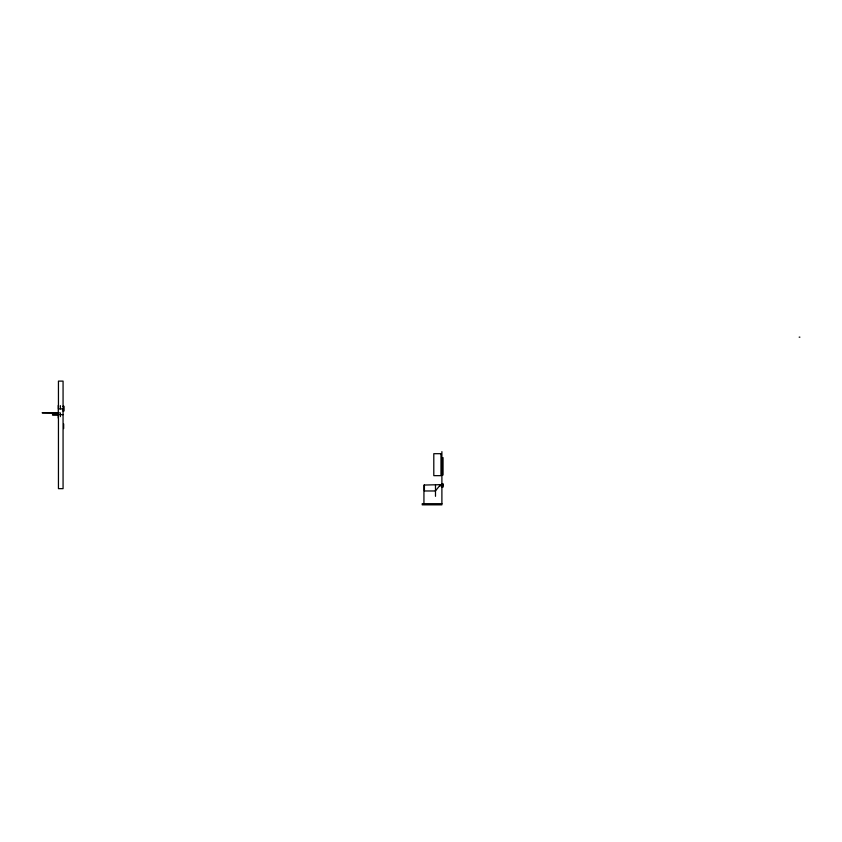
<?xml version="1.0" encoding="UTF-8"?>
<svg xmlns="http://www.w3.org/2000/svg" width="842" height="842" viewBox="0 0 842 842"><rect width="100%" height="100%" fill="white"/><g stroke="black" fill="none" stroke-linecap="round" stroke-linejoin="round"><path stroke-width="0.63" stroke-dasharray="4.21 3.16" d="M60.066 406.549L60.603 406.549M60.603 405.402L60.603 418.116L60.066 418.116L60.066 405.402"/><path stroke-width="1.26" d="M435.493 490.823L439.577 485.845L439.577 484.687L443.05 484.687M423.936 503.684L423.936 485.045L439.577 484.687M799.163 337.158L799.9 337.158M62.918 406.318L64.076 406.318L64.076 410.938L62.918 410.938M63.066 408.875L58.445 408.875L58.445 381.11L63.066 381.11L63.066 488.655L58.445 488.655L58.445 414.653L63.066 414.653M59.014 412.801L42.1 412.801L59.014 413.033M58.287 414.538L52.509 414.538L52.509 415.074L58.287 415.074M441.892 457.638L443.05 457.638L443.05 474.983L441.892 474.983M441.892 483.655L443.05 483.655L443.05 487.129L441.892 487.129M439.577 485.845L443.05 485.845M435.493 490.97L424.41 490.97L424.41 485.045M441.892 503.684L422.231 503.684L422.231 504.842L441.892 504.842L441.892 451.649M435.493 485.045L435.493 496.327M63.666 423.905L63.666 428.599M58.287 405.402L58.287 418.116M440.987 453.691L433.798 453.691L433.798 475.656L440.987 475.656L440.987 453.691"/></g></svg>
